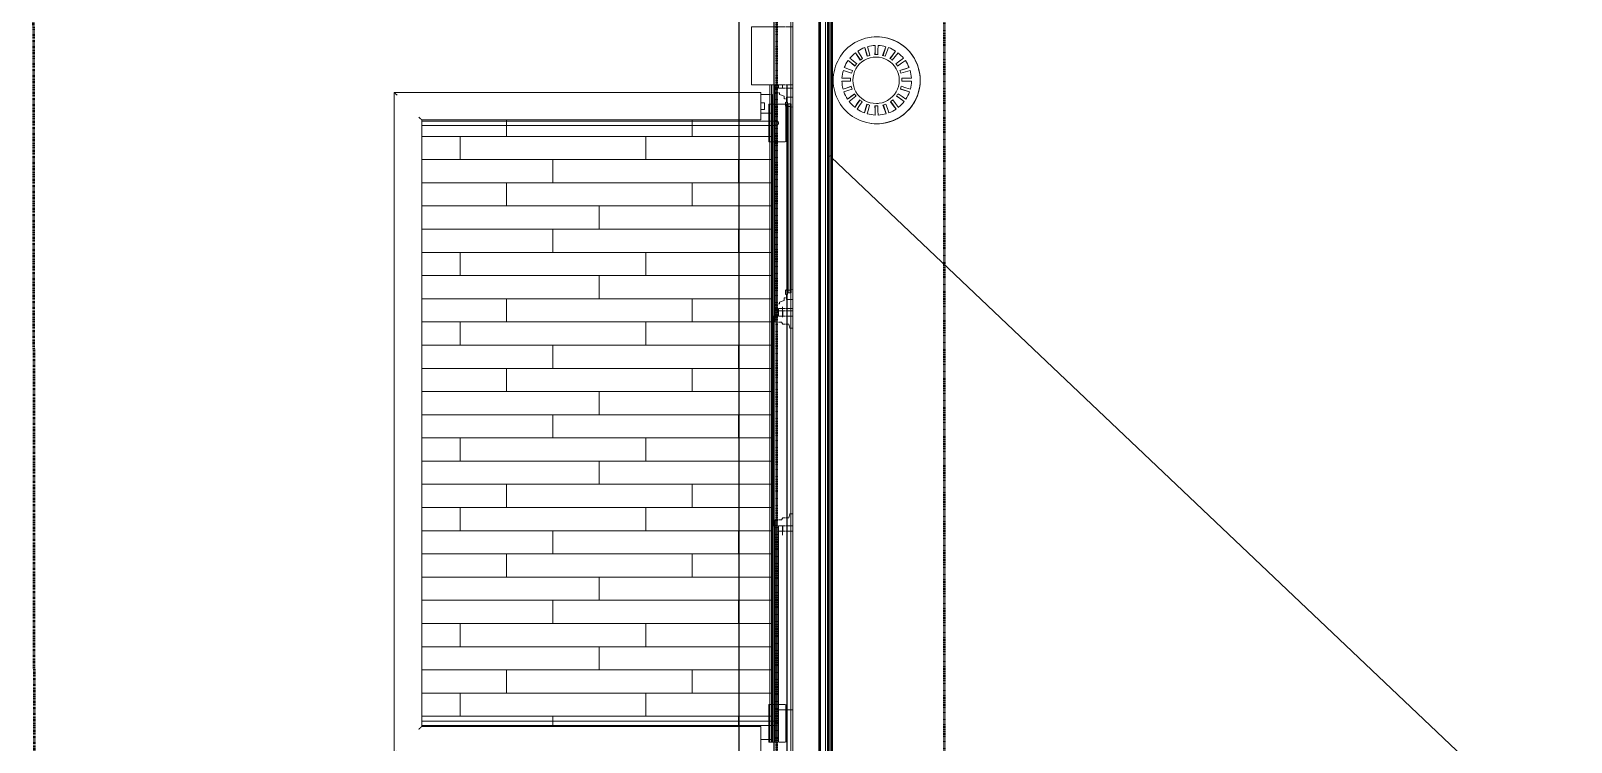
# Model space of a CAD drawing. Header units: inches. Extents: x -4218 to -1830, y 9757 to 12359.
# Drawn here: x -3989.4 to -3723.7, y 11550.6 to 11673.3 of the extents above; entities that cross this region are included whole.
import ezdxf

# ---------------------------------------------------------------- set-up
doc = ezdxf.new("R2010")
doc.units = ezdxf.units.IN
doc.header["$MEASUREMENT"] = 0
doc.linetypes.add('Dash 1_16_', pattern=[0.125, 0.0625, -0.0625])
doc.linetypes.add('Double Dash 3_8_', pattern=[1, 0.375, -0.125, 0.125, -0.125, 0.125, -0.125])
for name, color, linetype, lineweight in [('A-CLNG-1', 13, 'Continuous', 9), ('A-DOOR-1', 31, 'Continuous', 9), ('A-DOOR-FRAM', 31, 'Continuous', 20), ('A-FLOR-1', 192, 'Continuous', 9), ('A-FLOR-HRAL', 11, 'Continuous', 9), ('A-FLOR-PATT-1', 9, 'Continuous', 9), ('A-GENM', 5, 'Continuous', 9), ('A-GLAZ-1', 151, 'Continuous', 9), ('A-GLAZ-2', 151, 'Continuous', 20), ('A-ROOF-1', 253, 'Dash 1_16_', 9), ('A-ROOF-5', 132, 'Continuous', 9), ('A-WALL-1', 113, 'Continuous', 9), ('C-PROP-LINE', 91, 'Double Dash 3_8_', 50), ('C-PROP-LINE-1', 91, 'Dash 1_16_', 50), ('M-EQPM', 50, 'Continuous', 9)]:
    doc.layers.add(name, color=color, linetype=linetype, lineweight=lineweight)

# ---------------------------------------------------------------- blocks, each defined once
blk = doc.blocks.new('Basic Wall _ EXT - FIBER CEMENT - LARGE - ___-2505168-BACKGROUND - ROOF PLAN')
at = {"layer": 'A-WALL-1'}
for p, q in [((-3861.05, 11663.98), (-3861.05, 11663.41)), ((-3861.05, 11663.98), (-3861.05, 11663.41)), ((-3861.02, 11663.41), (-3861.02, 11663.98)), ((-3861.02, 11663.98), (-3861.02, 11663.41)), ((-3859, 11663.98), (-3859, 11663.41)), ((-3859, 11663.98), (-3859, 11663.41)), ((-3858.97, 11663.41), (-3858.97, 11663.98)), ((-3858.97, 11663.98), (-3858.97, 11663.41)), ((-3861.05, 11625.39), (-3861.05, 11624.06)), ((-3861.05, 11625.39), (-3861.05, 11624.06)), ((-3861.02, 11624.06), (-3861.02, 11625.39)), ((-3861.02, 11625.39), (-3861.02, 11624.06)), ((-3859, 11625.39), (-3859, 11624.06)), ((-3859, 11625.39), (-3859, 11624.06)), ((-3858.97, 11624.06), (-3858.97, 11625.39)), ((-3858.97, 11625.39), (-3858.97, 11624.06)), ((-3861.05, 11587.94), (-3861.05, 11557.11)), ((-3861.05, 11587.94), (-3861.05, 11557.11)), ((-3861.02, 11557.11), (-3861.02, 11587.94)), ((-3861.02, 11587.94), (-3861.02, 11557.11)), ((-3859, 11587.94), (-3859, 11547.59)), ((-3859, 11587.94), (-3859, 11556.21)), ((-3858.97, 11556.21), (-3858.97, 11587.94)), ((-3858.97, 11587.94), (-3858.97, 11547.59)), ((-3861.05, 11557.11), (-3861.05, 11557.04)), ((-3861.05, 11557.11), (-3861.05, 11557.04)), ((-3861.05, 11557), (-3861.05, 11554.24)), ((-3861.05, 11557), (-3861.05, 11554.24)), ((-3861.02, 11557.04), (-3861.02, 11557.11)), ((-3861.02, 11557.11), (-3861.02, 11557.04)), ((-3861.02, 11554.24), (-3861.02, 11557)), ((-3861.02, 11557), (-3861.02, 11554.24)), ((-3859, 11556.21), (-3859, 11547.59)), ((-3858.97, 11547.59), (-3858.97, 11556.21)), ((-3861.05, 11554.05), (-3861.05, 11553.67)), ((-3861.05, 11554.05), (-3861.05, 11553.67)), ((-3861.05, 11553.6), (-3861.05, 11553.54)), ((-3861.05, 11553.6), (-3861.05, 11553.54)), ((-3861.05, 11553.49), (-3861.05, 11550.65)), ((-3861.05, 11553.49), (-3861.05, 11550.65)), ((-3861.02, 11553.6), (-3861.02, 11554.13)), ((-3861.02, 11554.13), (-3861.02, 11553.6)), ((-3861.02, 11553.54), (-3861.02, 11553.59)), ((-3861.02, 11553.59), (-3861.02, 11553.54)), ((-3861.02, 11550.65), (-3861.02, 11553.49)), ((-3861.02, 11553.49), (-3861.02, 11550.65))]:
    blk.add_line(p, q, dxfattribs=at)
blk = doc.blocks.new('Basic Wall _ EXT - FIBER CEMENT - LARGE - ___-2162461-BACKGROUND - ROOF PLAN')
at = {"layer": 'A-WALL-1'}
for p, q in [((-3861.93, 11660.61), (-3861.93, 11663.98)), ((-3861.63, 11663.98), (-3861.63, 11660.61)), ((-3861.63, 11663.98), (-3861.63, 11660.61)), ((-3861.62, 11663.98), (-3861.62, 11660.61)), ((-3861.6, 11663.98), (-3861.6, 11660.61)), ((-3861.6, 11663.98), (-3861.6, 11660.61)), ((-3861.59, 11663.98), (-3861.59, 11660.61)), ((-3859, 11663.98), (-3859, 11356.4)), ((-3859, 11663.98), (-3859, 11356.4)), ((-3858.97, 11356.4), (-3858.97, 11663.98)), ((-3858.97, 11663.98), (-3858.97, 11356.4)), ((-3861.93, 11660.5), (-3861.93, 11660.61)), ((-3861.93, 11660.19), (-3861.93, 11660.5)), ((-3861.93, 11659.68), (-3861.93, 11660.17)), ((-3861.93, 11659.02), (-3861.93, 11659.65)), ((-3861.63, 11660.61), (-3861.63, 11660.51)), ((-3861.63, 11660.61), (-3861.63, 11660.51)), ((-3861.63, 11660.5), (-3861.63, 11659.09)), ((-3861.63, 11660.5), (-3861.63, 11659.09)), ((-3861.62, 11660.61), (-3861.62, 11660.51)), ((-3861.62, 11660.5), (-3861.62, 11659.09)), ((-3861.6, 11660.61), (-3861.6, 11660.51)), ((-3861.6, 11660.61), (-3861.6, 11660.51)), ((-3861.6, 11660.5), (-3861.6, 11659.1)), ((-3861.6, 11660.5), (-3861.6, 11659.1)), ((-3861.59, 11660.61), (-3861.59, 11660.51)), ((-3861.59, 11660.5), (-3861.59, 11659.1)), ((-3861.93, 11657.73), (-3861.93, 11658.98)), ((-3861.93, 11657.62), (-3861.93, 11657.68)), ((-3861.93, 11657.54), (-3861.93, 11657.62)), ((-3861.93, 11657.45), (-3861.93, 11657.54)), ((-3861.93, 11657.36), (-3861.93, 11657.45)), ((-3861.93, 11657.26), (-3861.93, 11657.35)), ((-3861.93, 11657.17), (-3861.93, 11657.26)), ((-3861.93, 11657.09), (-3861.93, 11657.17)), ((-3861.93, 11657.03), (-3861.93, 11657.09)), ((-3861.93, 11655.1), (-3861.93, 11656.98)), ((-3861.63, 11659.07), (-3861.63, 11657.73)), ((-3861.63, 11659.07), (-3861.63, 11657.73)), ((-3861.63, 11657.68), (-3861.63, 11657.62)), ((-3861.63, 11657.68), (-3861.63, 11657.62)), ((-3861.63, 11657.62), (-3861.63, 11657.54)), ((-3861.63, 11657.62), (-3861.63, 11657.54)), ((-3861.63, 11657.54), (-3861.63, 11657.49)), ((-3861.63, 11657.54), (-3861.63, 11657.49)), ((-3861.63, 11657.45), (-3861.63, 11657.36)), ((-3861.63, 11657.45), (-3861.63, 11657.36)), ((-3861.63, 11657.36), (-3861.63, 11657.26)), ((-3861.63, 11657.36), (-3861.63, 11657.26)), ((-3861.63, 11657.26), (-3861.63, 11657.17)), ((-3861.63, 11657.26), (-3861.63, 11657.17)), ((-3861.63, 11657.17), (-3861.63, 11657.09)), ((-3861.63, 11657.17), (-3861.63, 11657.09)), ((-3861.63, 11657.09), (-3861.63, 11657.03)), ((-3861.63, 11657.09), (-3861.63, 11657.03)), ((-3861.63, 11656.98), (-3861.63, 11654.12)), ((-3861.63, 11656.98), (-3861.63, 11654.12)), ((-3861.62, 11659.07), (-3861.62, 11657.73)), ((-3861.62, 11657.68), (-3861.62, 11657.62)), ((-3861.62, 11657.62), (-3861.62, 11657.54)), ((-3861.62, 11657.54), (-3861.62, 11657.5)), ((-3861.62, 11657.45), (-3861.62, 11657.36)), ((-3861.62, 11657.36), (-3861.62, 11657.26)), ((-3861.62, 11657.26), (-3861.62, 11657.17)), ((-3861.62, 11657.17), (-3861.62, 11657.09)), ((-3861.62, 11657.09), (-3861.62, 11657.03)), ((-3861.62, 11656.98), (-3861.62, 11654.12)), ((-3861.6, 11659.07), (-3861.6, 11657.73)), ((-3861.6, 11659.07), (-3861.6, 11657.73)), ((-3861.6, 11657.68), (-3861.6, 11657.62)), ((-3861.6, 11657.68), (-3861.6, 11657.62)), ((-3861.6, 11657.62), (-3861.6, 11657.54)), ((-3861.6, 11657.62), (-3861.6, 11657.54)), ((-3861.6, 11657.5), (-3861.6, 11657.45)), ((-3861.6, 11657.5), (-3861.6, 11657.45)), ((-3861.6, 11657.45), (-3861.6, 11657.36)), ((-3861.6, 11657.45), (-3861.6, 11657.36)), ((-3861.6, 11657.36), (-3861.6, 11657.26)), ((-3861.6, 11657.36), (-3861.6, 11657.26)), ((-3861.6, 11657.26), (-3861.6, 11657.17)), ((-3861.6, 11657.26), (-3861.6, 11657.17)), ((-3861.6, 11657.17), (-3861.6, 11657.09)), ((-3861.6, 11657.17), (-3861.6, 11657.09)), ((-3861.6, 11657.09), (-3861.6, 11657.03)), ((-3861.6, 11657.09), (-3861.6, 11657.03)), ((-3861.6, 11656.98), (-3861.6, 11654.13)), ((-3861.6, 11656.98), (-3861.6, 11654.13)), ((-3861.59, 11659.07), (-3861.59, 11657.73)), ((-3861.59, 11657.68), (-3861.59, 11657.62)), ((-3861.59, 11657.62), (-3861.59, 11657.54)), ((-3861.59, 11657.5), (-3861.59, 11657.45)), ((-3861.59, 11657.45), (-3861.59, 11657.36)), ((-3861.59, 11657.36), (-3861.59, 11657.26)), ((-3861.59, 11657.26), (-3861.59, 11657.17)), ((-3861.59, 11657.17), (-3861.59, 11657.09)), ((-3861.59, 11657.09), (-3861.59, 11657.03)), ((-3861.59, 11656.98), (-3861.59, 11654.13)), ((-3861.93, 11654.57), (-3861.93, 11655.06)), ((-3861.93, 11654.24), (-3861.93, 11654.54)), ((-3861.93, 11654.11), (-3861.93, 11654.22)), ((-3861.93, 11557.11), (-3861.93, 11654.11)), ((-3861.63, 11654.11), (-3861.63, 11557.11)), ((-3861.63, 11654.11), (-3861.63, 11557.11)), ((-3861.62, 11654.11), (-3861.62, 11557.11)), ((-3861.6, 11654.11), (-3861.6, 11557.11)), ((-3861.6, 11654.11), (-3861.6, 11557.11)), ((-3861.59, 11654.11), (-3861.59, 11557.11)), ((-3861.93, 11557.01), (-3861.93, 11557.11)), ((-3861.93, 11556.7), (-3861.93, 11557)), ((-3861.93, 11556.19), (-3861.93, 11556.68)), ((-3861.93, 11555.53), (-3861.93, 11556.16)), ((-3861.63, 11557.11), (-3861.63, 11557.02)), ((-3861.63, 11557.11), (-3861.63, 11557.02)), ((-3861.63, 11557), (-3861.63, 11554.24)), ((-3861.63, 11557), (-3861.63, 11554.24)), ((-3861.62, 11557.11), (-3861.62, 11557.02)), ((-3861.62, 11557), (-3861.62, 11554.24)), ((-3861.6, 11557.11), (-3861.6, 11557.02)), ((-3861.6, 11557.11), (-3861.6, 11557.02)), ((-3861.6, 11557), (-3861.6, 11554.24)), ((-3861.6, 11557), (-3861.6, 11554.24)), ((-3861.59, 11557.11), (-3861.59, 11557.02)), ((-3861.59, 11557), (-3861.59, 11554.24)), ((-3861.93, 11554.24), (-3861.93, 11555.49)), ((-3861.93, 11554.13), (-3861.93, 11554.19)), ((-3861.93, 11554.05), (-3861.93, 11554.13)), ((-3861.93, 11553.96), (-3861.93, 11554.05)), ((-3861.93, 11553.86), (-3861.93, 11553.96)), ((-3861.93, 11553.77), (-3861.93, 11553.86)), ((-3861.93, 11553.67), (-3861.93, 11553.76)), ((-3861.93, 11553.6), (-3861.93, 11553.67)), ((-3861.93, 11553.54), (-3861.93, 11553.6)), ((-3861.93, 11551.6), (-3861.93, 11553.49)), ((-3861.63, 11554.19), (-3861.63, 11554.13)), ((-3861.63, 11554.19), (-3861.63, 11554.13)), ((-3861.63, 11554.13), (-3861.63, 11554.05)), ((-3861.63, 11554.13), (-3861.63, 11554.05)), ((-3861.63, 11554.05), (-3861.63, 11554)), ((-3861.63, 11554.05), (-3861.63, 11554)), ((-3861.63, 11553.96), (-3861.63, 11553.86)), ((-3861.63, 11553.96), (-3861.63, 11553.86)), ((-3861.63, 11553.86), (-3861.63, 11553.77)), ((-3861.63, 11553.86), (-3861.63, 11553.77)), ((-3861.63, 11553.76), (-3861.63, 11553.67)), ((-3861.63, 11553.76), (-3861.63, 11553.67)), ((-3861.63, 11553.67), (-3861.63, 11553.6)), ((-3861.63, 11553.67), (-3861.63, 11553.6)), ((-3861.63, 11553.6), (-3861.63, 11553.54)), ((-3861.63, 11553.6), (-3861.63, 11553.54)), ((-3861.63, 11553.49), (-3861.63, 11550.63)), ((-3861.63, 11553.49), (-3861.63, 11550.63)), ((-3861.62, 11554.19), (-3861.62, 11554.13)), ((-3861.62, 11554.13), (-3861.62, 11554.05)), ((-3861.62, 11554.05), (-3861.62, 11554)), ((-3861.62, 11553.96), (-3861.62, 11553.86)), ((-3861.62, 11553.86), (-3861.62, 11553.77)), ((-3861.62, 11553.76), (-3861.62, 11553.67)), ((-3861.62, 11553.67), (-3861.62, 11553.6)), ((-3861.62, 11553.6), (-3861.62, 11553.54)), ((-3861.62, 11553.49), (-3861.62, 11550.63)), ((-3861.6, 11554.19), (-3861.6, 11554.13)), ((-3861.6, 11554.19), (-3861.6, 11554.13)), ((-3861.6, 11554.13), (-3861.6, 11554.05)), ((-3861.6, 11554.13), (-3861.6, 11554.05)), ((-3861.6, 11554.01), (-3861.6, 11553.96)), ((-3861.6, 11554.01), (-3861.6, 11553.96)), ((-3861.6, 11553.96), (-3861.6, 11553.86)), ((-3861.6, 11553.96), (-3861.6, 11553.86)), ((-3861.6, 11553.86), (-3861.6, 11553.77)), ((-3861.6, 11553.86), (-3861.6, 11553.77)), ((-3861.6, 11553.76), (-3861.6, 11553.67)), ((-3861.6, 11553.76), (-3861.6, 11553.67)), ((-3861.6, 11553.67), (-3861.6, 11553.6)), ((-3861.6, 11553.67), (-3861.6, 11553.6)), ((-3861.6, 11553.6), (-3861.6, 11553.54)), ((-3861.6, 11553.6), (-3861.6, 11553.54)), ((-3861.6, 11553.49), (-3861.6, 11550.63)), ((-3861.6, 11553.49), (-3861.6, 11550.63)), ((-3861.59, 11554.19), (-3861.59, 11554.13)), ((-3861.59, 11554.13), (-3861.59, 11554.05)), ((-3861.59, 11554.01), (-3861.59, 11553.96)), ((-3861.59, 11553.96), (-3861.59, 11553.86)), ((-3861.59, 11553.86), (-3861.59, 11553.77)), ((-3861.59, 11553.76), (-3861.59, 11553.67)), ((-3861.59, 11553.67), (-3861.59, 11553.6)), ((-3861.59, 11553.6), (-3861.59, 11553.54)), ((-3861.59, 11553.49), (-3861.59, 11550.63)), ((-3861.93, 11551.08), (-3861.93, 11551.56)), ((-3861.93, 11550.74), (-3861.93, 11551.05)), ((-3861.93, 11550.63), (-3861.93, 11550.72))]:
    blk.add_line(p, q, dxfattribs=at)
blk = doc.blocks.new('Basic Wall _ EXT - FIBER CEMENT - SMALL - ___-2145935-BACKGROUND - ROOF PLAN')
at = {"layer": 'A-WALL-1'}
for p, q in [((-3867.29, 12125.15), (-3867.29, 9973.63)), ((-3867.29, 12125.15), (-3867.29, 9973.63)), ((-3867.21, 9973.7), (-3867.21, 12125.07)), ((-3867.21, 12125.07), (-3867.21, 9973.7)), ((-3861.25, 12119.12), (-3861.25, 9979.66)), ((-3861.19, 12119.05), (-3861.19, 9979.73)), ((-3860.73, 12118.59), (-3860.73, 9980.19)), ((-3860.73, 12118.59), (-3860.73, 9980.19)), ((-3860.73, 12118.59), (-3860.73, 9980.19)), ((-3858.3, 12116.17), (-3858.3, 9982.61)), ((-3858.3, 12116.17), (-3858.3, 9982.61)), ((-3853.48, 12111.34), (-3853.48, 9987.44)), ((-3853.48, 12111.34), (-3853.48, 9987.44)), ((-3853.4, 12111.26), (-3853.4, 9987.51)), ((-3853.4, 12111.26), (-3853.4, 9987.51)), ((-3853.2, 9987.72), (-3853.2, 12111.06)), ((-3853.2, 12111.06), (-3853.2, 9987.72)), ((-3852.33, 9988.59), (-3852.33, 12110.19)), ((-3852.33, 12110.19), (-3852.33, 9988.59)), ((-3851.97, 12109.84), (-3851.97, 9988.94)), ((-3851.93, 12109.79), (-3851.93, 9988.99)), ((-3851.92, 12109.78), (-3851.92, 9989)), ((-3851.85, 12109.72), (-3851.85, 9989.06)), ((-3851.85, 12109.72), (-3851.85, 9989.06)), ((-3851.85, 9989.07), (-3851.85, 12109.71)), ((-3851.85, 12109.71), (-3851.85, 9989.07)), ((-3851.82, 12109.68), (-3851.82, 9989.09)), ((-3851.78, 12109.65), (-3851.78, 9989.13)), ((-3851.71, 9989.21), (-3851.71, 12109.57)), ((-3851.42, 12109.28), (-3851.42, 9989.49)), ((-3851.35, 12109.22), (-3851.35, 9989.56)), ((-3851.22, 12109.09), (-3851.22, 9989.69)), ((-3851.11, 12108.98), (-3851.11, 9989.8))]:
    blk.add_line(p, q, dxfattribs=at)
blk = doc.blocks.new('Door-Inswing-Andersen-400_Series-Single - 3_ 0-1_8_ x 6_ 7-1_2_ - 3rd floor-V7-BACKGROUND - ROOF PLAN')
at = {"layer": 'A-DOOR-FRAM'}
for p, q in [((-18.06, -2.01), (-18.06, -1.69)), ((-18.06, -2.01), (-18.06, -1.69)), ((-18.06, -2.69), (-18.06, -2.01)), ((-18.06, -2.69), (-18.06, -2.01)), ((-16, -2.23), (-16.69, -2.39)), ((-16.69, -2.4), (-16.69, -2.69)), ((-16, -1.69), (-16, -2.01)), ((-16, -2.01), (-16, -2.23)), ((16, -1.69), (16, -2.01)), ((16, -2.01), (16, -2.23)), ((16, -2.23), (16.69, -2.39)), ((16.69, -2.39), (16.69, -2.69)), ((18.06, -2.01), (18.06, -1.69)), ((18.06, -1.69), (18.06, -2.01)), ((18.06, -2.69), (18.06, -2.01)), ((18.06, -2.01), (18.06, -2.69)), ((-19.69, -3.44), (-18.06, -3.44)), ((-18.06, -2.84), (-18.06, -2.76)), ((-18.06, -2.84), (-18.06, -2.76)), ((-18.06, -2.9), (-18.06, -2.85)), ((-18.06, -2.9), (-18.06, -2.85)), ((-18.06, -4.11), (-18.06, -3)), ((-18.06, -4.11), (-18.06, -3)), ((-18.06, -4.27), (-18.06, -4.22)), ((-18.06, -4.27), (-18.06, -4.22)), ((-18.06, -4.4), (-18.06, -4.36)), ((-18.06, -4.4), (-18.06, -4.36)), ((-18.06, -4.75), (-18.06, -4.56)), ((-18.06, -4.97), (-18.06, -4.56)), ((-18.06, -4.75), (-17.03, -4.75)), ((-18.06, -5.09), (-18.06, -4.97)), ((18.06, -5.09), (-18.06, -5.09)), ((-16.69, -3.39), (-17.03, -3.63)), ((-17.03, -3.63), (-17.03, -4.11)), ((-17.03, -4.22), (-17.03, -4.27)), ((-17.03, -4.36), (-17.03, -4.4)), ((-17.03, -4.56), (-17.03, -4.75)), ((-16.69, -2.76), (-16.69, -2.84)), ((-16.69, -2.85), (-16.69, -2.9)), ((-16.69, -3), (-16.69, -3.39)), ((16.69, -2.72), (16.69, -2.84)), ((16.69, -2.85), (16.69, -2.9)), ((16.69, -3), (16.69, -3.39)), ((16.69, -3.39), (17.03, -3.63)), ((17.03, -3.63), (17.03, -4.11)), ((17.03, -4.22), (17.03, -4.27)), ((17.03, -4.56), (17.03, -4.75)), ((18.06, -4.75), (17.03, -4.75)), ((18.06, -2.84), (18.06, -2.72)), ((18.06, -2.72), (18.06, -2.84)), ((18.06, -2.9), (18.06, -2.85)), ((18.06, -2.85), (18.06, -2.9)), ((18.06, -4.11), (18.06, -3)), ((18.06, -3), (18.06, -4.11)), ((19.69, -3.44), (18.06, -3.44)), ((18.06, -4.27), (18.06, -4.22)), ((18.06, -4.22), (18.06, -4.27)), ((18.06, -4.75), (18.06, -4.56)), ((18.06, -4.56), (18.06, -4.97)), ((18.06, -4.97), (18.06, -5.09))]:
    blk.add_line(p, q, dxfattribs=at)
blk = doc.blocks.new('Window-Double_Hung-Andersen-400_Series-Tilt_Wash - DOUBLE HUNG - COTTAGE - 3RD FLOOR-V8-BACKGROUND - ROOF PLAN')
at = {"layer": 'A-GLAZ-1'}
for p, q in [((-16.29, 2.5), (-15.7, 2.5)), ((-16.29, 2.12), (-15.7, 2.12)), ((-15.82, 2.5), (-15.82, 2.12)), ((-15.7, 2.62), (15.7, 2.62)), ((-15.7, 2.5), (15.7, 2.5)), ((-15.7, 2.12), (15.7, 2.12)), ((-15.7, 2), (15.7, 2)), ((16.29, 2.5), (15.7, 2.5)), ((16.29, 2.12), (15.7, 2.12)), ((15.82, 2.5), (15.82, 2.12))]:
    blk.add_line(p, q, dxfattribs=at)
at = {"layer": 'A-GLAZ-2'}
for p, q in [((-19.01, 3.44), (-20.51, 3.44)), ((9.7, 4.81), (-19.01, 4.81)), ((-19.01, 4.81), (-19.01, 4.56)), ((-19.01, 4.4), (-19.01, 4.36)), ((-19.01, 4.27), (-19.01, 4.22)), ((-19.01, 4.11), (-19.01, 3)), ((-19.01, 2.9), (-19.01, 2.85)), ((-19.01, 2.84), (-19.01, 2.76)), ((-19.01, 2.69), (-19.01, 2.01)), ((-18.2, 4.81), (-18.2, 4.56)), ((-18.2, 4.4), (-18.2, 4.36)), ((-18.2, 4.27), (-18.2, 4.22)), ((-18.2, 4.11), (-18.2, 4)), ((-18.2, 4), (-17.92, 4)), ((-17.92, 4), (-17.61, 3.19)), ((-17.61, 3.19), (-17.14, 3.19)), ((-17.42, 2.75), (-16.57, 2.75)), ((-17.42, 2.69), (-17.42, 2.01)), ((-17.14, 3.19), (-17.14, 3)), ((-17.14, 2.9), (-17.14, 2.85)), ((-17.14, 2.84), (-17.14, 2.76)), ((-15.86, 2.97), (-16.57, 2.97)), ((-16.57, 2.85), (-16.57, 2.9)), ((-16.57, 2.75), (-16.57, 2.84)), ((-16.57, 2.62), (-16.57, 2.69)), ((-15.82, 2.9), (-15.8, 2.85)), ((-15.8, 2.84), (-15.76, 2.75)), ((-15.73, 2.69), (-15.7, 2.62)), ((12.58, 4.81), (9.74, 4.81)), ((12.69, 4.81), (12.63, 4.81)), ((12.77, 4.81), (12.69, 4.81)), ((12.84, 4.81), (12.77, 4.81)), ((12.9, 4.81), (12.84, 4.81)), ((13, 4.81), (12.9, 4.81)), ((13.07, 4.81), (13, 4.81)), ((13.14, 4.81), (13.07, 4.81)), ((13.22, 4.81), (13.14, 4.81)), ((16.09, 4.81), (13.33, 4.81)), ((15.73, 2.69), (15.7, 2.62)), ((15.8, 2.84), (15.75, 2.73)), ((15.86, 2.97), (16.08, 2.97)), ((16.09, 2.97), (16.2, 2.97)), ((16.2, 4.81), (16.13, 4.81)), ((19.01, 4.81), (16.2, 4.81)), ((16.2, 2.97), (16.57, 2.97)), ((16.57, 2.85), (16.57, 2.9)), ((16.57, 2.73), (16.57, 2.84)), ((17.42, 2.75), (16.57, 2.75)), ((16.57, 2.62), (16.57, 2.69)), ((17.61, 3.19), (17.14, 3.19)), ((17.14, 3.15), (17.14, 3)), ((17.14, 2.9), (17.14, 2.85)), ((17.14, 2.84), (17.14, 2.75)), ((17.42, 2.69), (17.42, 2.01)), ((17.92, 4), (17.61, 3.19)), ((18.2, 4), (17.92, 4)), ((18.2, 4.81), (18.2, 4.56)), ((18.2, 4.4), (18.2, 4.36)), ((18.2, 4.27), (18.2, 4.22)), ((18.2, 4.11), (18.2, 4)), ((19.01, 4.56), (19.01, 4.81)), ((19.01, 4.36), (19.01, 4.4)), ((19.01, 4.22), (19.01, 4.27)), ((19.01, 3), (19.01, 4.11)), ((19.01, 3.44), (19.57, 3.44)), ((19.01, 2.85), (19.01, 2.9)), ((19.01, 2.73), (19.01, 2.84)), ((19.01, 2.01), (19.01, 2.69)), ((-19.01, 2.01), (-19.01, 1.69)), ((-17.42, 2.01), (-17.42, 1.69)), ((-15.7, 2.62), (-16.57, 2.62)), ((-16.29, 2.62), (-16.29, 2.01)), ((-15.7, 2), (-16.29, 2)), ((-15.78, 1.69), (-15.7, 2)), ((15.7, 2.62), (16.57, 2.62)), ((15.7, 2), (16.29, 2)), ((15.78, 1.69), (15.7, 2)), ((16.29, 2.62), (16.29, 2.01)), ((17.42, 2.01), (17.42, 1.69)), ((19.01, 1.69), (19.01, 2.01))]:
    blk.add_line(p, q, dxfattribs=at)
blk = doc.blocks.new('Family1 - SCUPPER-2621239-BACKGROUND - ROOF PLAN')
at = {"layer": 'A-GENM'}
for p, q in [((-5, 8.81), (5, 8.81)), ((-5, 4.97), (-5, 8.81)), ((5, 8.81), (5, 4.97)), ((-5, 4.56), (-5, 4.97)), ((-5, 4.36), (-5, 4.4)), ((-5, 4.3), (-5, 4.34)), ((-5, 4.22), (-5, 4.27)), ((-5, 4.16), (-5, 4.21)), ((-5, 3), (-5, 4.11)), ((-5, 2.85), (-5, 2.9)), ((-5, 2.01), (-5, 2.84)), ((5, 4.97), (5, 4.56)), ((5, 4.4), (5, 4.36)), ((5, 4.34), (5, 4.3)), ((5, 4.27), (5, 4.22)), ((5, 4.21), (5, 4.16)), ((5, 4.11), (5, 3)), ((5, 2.9), (5, 2.85)), ((5, 2.84), (5, 2.01)), ((-5, 1.69), (-5, 2.01)), ((5, 2.01), (5, 1.69))]:
    blk.add_line(p, q, dxfattribs=at)
blk = doc.blocks.new('Railing - Baluster_01-V161-BACKGROUND - ROOF PLAN')
at = {"layer": 'A-FLOR-HRAL'}
for p, q in [((-0.59, 1.18), (0.59, 1.18)), ((-0.59, 0.59), (-0.59, 1.18)), ((0.59, 1.18), (0.59, 0.59))]:
    blk.add_line(p, q, dxfattribs=at)
blk = doc.blocks.new('Railing - Railing-2700312-BACKGROUND - ROOF PLAN')
at = {"layer": 'A-FLOR-HRAL'}
for p, q in [((-3867.29, 11662.64), (-3926.72, 11662.64)), ((-3926.72, 11662.64), (-3926.72, 11548.59)), ((-3867.21, 11662.64), (-3867.29, 11662.64)), ((-3863.47, 11662.64), (-3867.21, 11662.64)), ((-3863.47, 11662.64), (-3863.47, 11662.17)), ((-3863.47, 11662.17), (-3863.47, 11658.39)), ((-3922, 11657.91), (-3867.29, 11657.91)), ((-3922, 11553.31), (-3922, 11657.91)), ((-3867.29, 11657.91), (-3867.21, 11657.91)), ((-3867.21, 11657.91), (-3863.47, 11657.91)), ((-3863.47, 11658.39), (-3863.47, 11657.91)), ((-3867.29, 11553.31), (-3922, 11553.31)), ((-3867.21, 11553.31), (-3867.29, 11553.31)), ((-3863.47, 11553.31), (-3867.21, 11553.31)), ((-3863.47, 11553.31), (-3863.47, 11552.84)), ((-3863.47, 11552.84), (-3863.47, 11549.06)), ((-3926.72, 11548.59), (-3867.29, 11548.59)), ((-3867.29, 11548.59), (-3867.21, 11548.59)), ((-3867.21, 11548.59), (-3863.47, 11548.59)), ((-3863.47, 11549.06), (-3863.47, 11548.59))]:
    blk.add_line(p, q, dxfattribs=at)
for points, knots in [([(-3926.72, 11662.64), (-3926.72, 11662.64), (-3926.72, 11662.63), (-3926.69, 11662.6), (-3926.66, 11662.58), (-3926.63, 11662.55), (-3926.61, 11662.52), (-3926.58, 11662.49), (-3926.54, 11662.45), (-3926.5, 11662.41), (-3926.46, 11662.38), (-3926.42, 11662.34), (-3926.35, 11662.27), (-3926.29, 11662.21), (-3926.25, 11662.17)], [0, 0, 0, 0, 0.166667, 0.25, 0.333333, 0.416667, 0.458333, 0.5, 0.583333, 0.666667, 0.708333, 0.75, 0.833333, 1, 1, 1, 1]), ([(-3922.47, 11658.39), (-3922.43, 11658.35), (-3922.37, 11658.28), (-3922.29, 11658.21), (-3922.24, 11658.16), (-3922.21, 11658.12), (-3922.18, 11658.09), (-3922.14, 11658.06), (-3922.12, 11658.03), (-3922.09, 11658.01), (-3922.06, 11657.98), (-3922.03, 11657.95), (-3922.01, 11657.92), (-3922, 11657.91), (-3922, 11657.91)], [0, 0, 0, 0, 0.166667, 0.25, 0.333333, 0.375, 0.416667, 0.5, 0.541667, 0.583333, 0.666667, 0.75, 0.833333, 1, 1, 1, 1]), ([(-3922.47, 11552.84), (-3922.43, 11552.88), (-3922.37, 11552.94), (-3922.29, 11553.02), (-3922.24, 11553.07), (-3922.21, 11553.1), (-3922.18, 11553.14), (-3922.14, 11553.17), (-3922.12, 11553.2), (-3922.09, 11553.22), (-3922.06, 11553.25), (-3922.03, 11553.28), (-3922.01, 11553.31), (-3922, 11553.31), (-3922, 11553.31)], [0, 0, 0, 0, 0.166667, 0.25, 0.333333, 0.375, 0.416667, 0.5, 0.541667, 0.583333, 0.666667, 0.75, 0.833333, 1, 1, 1, 1]), ([(-3926.72, 11548.59), (-3926.72, 11548.59), (-3926.72, 11548.6), (-3926.69, 11548.62), (-3926.66, 11548.65), (-3926.63, 11548.68), (-3926.61, 11548.71), (-3926.58, 11548.73), (-3926.54, 11548.77), (-3926.5, 11548.82), (-3926.46, 11548.85), (-3926.42, 11548.89), (-3926.35, 11548.96), (-3926.29, 11549.02), (-3926.25, 11549.06)], [0, 0, 0, 0, 0.166667, 0.25, 0.333333, 0.416667, 0.458333, 0.5, 0.583333, 0.666667, 0.708333, 0.75, 0.833333, 1, 1, 1, 1])]:
    blk.add_open_spline(points, degree=3, knots=knots, dxfattribs=at)
at = {"rotation": 270.0000000000003}
blk.add_blockref('Railing - Baluster_01-V161-BACKGROUND - ROOF PLAN', (-3864.06, 11660.28), dxfattribs=at)
blk = doc.blocks.new('Walls 67 - Walls 1-2575261-BACKGROUND - ROOF PLAN')
at = {"layer": 'A-WALL-1'}
for p, q in [((-3862.1, 11660.61), (-3861.25, 11660.61)), ((-3862.1, 11660.61), (-3862.1, 11660.5)), ((-3862.1, 11654.11), (-3862.1, 11660.61)), ((-3862.1, 11660.5), (-3862.1, 11660.17)), ((-3862.1, 11660.17), (-3862.1, 11659.65)), ((-3862.1, 11659.65), (-3862.1, 11658.98)), ((-3861.25, 11660.61), (-3860.84, 11660.61)), ((-3860.69, 11660.61), (-3860.64, 11660.61)), ((-3860.63, 11660.61), (-3860.58, 11660.61)), ((-3860.56, 11660.61), (-3860.51, 11660.61)), ((-3860.49, 11660.61), (-3860.45, 11660.61)), ((-3860.39, 11660.61), (-3859.29, 11660.61)), ((-3859.17, 11660.61), (-3859.17, 11660.5)), ((-3859.17, 11659.65), (-3859.17, 11660.61)), ((-3859.17, 11660.5), (-3859.17, 11659.65)), ((-3859.17, 11659.65), (-3859.17, 11657.36)), ((-3859.17, 11658.98), (-3859.17, 11659.65)), ((-3922, 11657.73), (-3867.29, 11657.73)), ((-3867.29, 11656.98), (-3922, 11656.98)), ((-3867.29, 11657.73), (-3867.21, 11657.73)), ((-3867.21, 11656.98), (-3867.29, 11656.98)), ((-3867.21, 11657.73), (-3862.1, 11657.73)), ((-3862.1, 11656.98), (-3867.21, 11656.98)), ((-3862.1, 11658.98), (-3862.1, 11658.2)), ((-3862.1, 11658.2), (-3862.1, 11657.73)), ((-3862.1, 11657.73), (-3861.25, 11657.73)), ((-3862.1, 11657.68), (-3862.1, 11657.62)), ((-3862.1, 11657.62), (-3862.1, 11657.55)), ((-3862.1, 11657.54), (-3862.1, 11657.45)), ((-3862.1, 11657.45), (-3862.1, 11657.36)), ((-3862.1, 11657.35), (-3862.1, 11657.26)), ((-3862.1, 11657.26), (-3862.1, 11657.17)), ((-3862.1, 11657.17), (-3862.1, 11657.09)), ((-3862.1, 11657.09), (-3862.1, 11657.03)), ((-3861.25, 11656.98), (-3862.1, 11656.98)), ((-3862.1, 11656.98), (-3862.1, 11655.73)), ((-3861.25, 11657.73), (-3860.84, 11657.73)), ((-3860.84, 11656.98), (-3861.25, 11656.98)), ((-3859.17, 11658.2), (-3859.17, 11658.98)), ((-3859.17, 11657.36), (-3859.17, 11658.2)), ((-3859.17, 11657.36), (-3859.17, 11655.73)), ((-3859.17, 11656.51), (-3859.17, 11657.36)), ((-3862.1, 11655.73), (-3862.1, 11654.54)), ((-3862.1, 11654.54), (-3862.1, 11654.11)), ((-3859.17, 11654.54), (-3859.17, 11656.51)), ((-3859.17, 11655.73), (-3859.17, 11654.22)), ((-3859.17, 11654.22), (-3859.17, 11654.54)), ((-3861.25, 11654.11), (-3862.1, 11654.11)), ((-3860.84, 11654.11), (-3861.25, 11654.11)), ((-3860.64, 11654.11), (-3860.69, 11654.11)), ((-3860.58, 11654.11), (-3860.63, 11654.11)), ((-3860.51, 11654.11), (-3860.56, 11654.11)), ((-3860.45, 11654.11), (-3860.49, 11654.11)), ((-3859.29, 11654.11), (-3860.39, 11654.11)), ((-3859.17, 11654.22), (-3859.17, 11654.11)), ((-3859.17, 11654.11), (-3859.17, 11654.22))]:
    blk.add_line(p, q, dxfattribs=at)
for start_param, end_param in [(1.308997, 1.570796), (1.570796, 2.617994), (0.785398, 1.308997), (0.523599, 0.785398), (2.617994, 2.879793), (0.261799, 0.442878), (5.808493, 5.95885), (3.465928, 3.616226), (5.578801, 5.759587), (3.665191, 3.845913), (5.235988, 5.466704), (3.95815, 4.18879), (4.45059, 4.974188)]:
    blk.add_ellipse((-3860.79, 11657.36), major_axis=(0, 0.375), ratio=0.86769, start_param=start_param, end_param=end_param, dxfattribs=at)
blk = doc.blocks.new('Walls 68 - Walls 1-2575280-BACKGROUND - ROOF PLAN')
at = {"layer": 'A-WALL-1'}
for p, q in [((-3862.1, 11557.11), (-3861.25, 11557.11)), ((-3862.1, 11557.11), (-3862.1, 11557)), ((-3862.1, 11550.61), (-3862.1, 11557.11)), ((-3862.1, 11557), (-3862.1, 11555.49)), ((-3861.25, 11557.11), (-3860.84, 11557.11)), ((-3860.63, 11557.11), (-3860.59, 11557.11)), ((-3860.55, 11557.11), (-3860.51, 11557.11)), ((-3860.49, 11557.11), (-3860.45, 11557.11)), ((-3860.39, 11557.11), (-3859.29, 11557.11)), ((-3859.17, 11557.11), (-3859.17, 11557)), ((-3859.17, 11553.86), (-3859.17, 11557.11)), ((-3859.17, 11557), (-3859.17, 11556.16)), ((-3859.17, 11556.16), (-3859.17, 11553.86)), ((-3922, 11554.24), (-3867.29, 11554.24)), ((-3867.29, 11553.49), (-3922, 11553.49)), ((-3867.29, 11554.24), (-3867.21, 11554.24)), ((-3867.21, 11553.49), (-3867.29, 11553.49)), ((-3867.21, 11554.24), (-3862.1, 11554.24)), ((-3862.1, 11553.49), (-3867.21, 11553.49)), ((-3862.1, 11555.49), (-3862.1, 11554.24)), ((-3862.1, 11554.24), (-3861.25, 11554.24)), ((-3862.1, 11554.19), (-3862.1, 11554.13)), ((-3862.1, 11554.13), (-3862.1, 11554.05)), ((-3862.1, 11554.05), (-3862.1, 11553.96)), ((-3862.1, 11553.96), (-3862.1, 11553.86)), ((-3862.1, 11553.86), (-3862.1, 11553.76)), ((-3862.1, 11553.76), (-3862.1, 11553.67)), ((-3862.1, 11553.67), (-3862.1, 11553.59)), ((-3862.1, 11553.59), (-3862.1, 11553.53)), ((-3861.25, 11553.49), (-3862.1, 11553.49)), ((-3862.1, 11553.48), (-3862.1, 11552.24)), ((-3861.25, 11554.24), (-3860.84, 11554.24)), ((-3860.84, 11553.49), (-3861.25, 11553.49)), ((-3859.17, 11553.86), (-3859.17, 11552.24)), ((-3859.17, 11550.61), (-3859.17, 11553.86)), ((-3862.1, 11552.24), (-3862.1, 11551.05)), ((-3862.1, 11551.05), (-3862.1, 11550.61)), ((-3859.17, 11552.24), (-3859.17, 11550.72)), ((-3859.17, 11550.72), (-3859.17, 11550.61)), ((-3861.25, 11550.61), (-3862.1, 11550.61)), ((-3860.84, 11550.61), (-3861.25, 11550.61)), ((-3860.59, 11550.61), (-3860.63, 11550.61)), ((-3860.51, 11550.61), (-3860.55, 11550.61)), ((-3859.29, 11550.61), (-3860.39, 11550.61))]:
    blk.add_line(p, q, dxfattribs=at)
for start_param, end_param in [(1.308997, 2.617994), (1.047198, 1.308997), (0.523599, 1.047198), (2.617994, 2.879793), (0.261799, 0.442878), (5.235988, 5.451259), (3.973594, 4.18879), (4.45059, 4.974188)]:
    blk.add_ellipse((-3860.79, 11553.86), major_axis=(0, 0.375), ratio=0.86769, start_param=start_param, end_param=end_param, dxfattribs=at)
blk = doc.blocks.new('22142613 - Roof Drains - Type A - 15_ Strainer - 8_ Drain-V176-BACKGROUND - ROOF PLAN')
at = {"layer": 'M-EQPM'}
for p, q in [((-3845.57, 11670.38), (-3845.09, 11668.93)), ((-3843.76, 11670.74), (-3843.76, 11669.17)), ((-3843.49, 11672.25), (-3843.51, 11672.25)), ((-3841.93, 11670.53), (-3842.42, 11669.01)), ((-3848.45, 11668.14), (-3847.24, 11667.25)), ((-3847.18, 11669.49), (-3846.29, 11668.25)), ((-3843.27, 11668.75), (-3843.49, 11668.75)), ((-3840.24, 11669.78), (-3841.2, 11668.46)), ((-3838.86, 11668.54), (-3840.19, 11667.57)), ((-3849.26, 11666.46), (-3847.84, 11666)), ((-3837.92, 11666.93), (-3839.5, 11666.42)), ((-3847.89, 11663.69), (-3849.31, 11663.23)), ((-3847.33, 11662.38), (-3848.55, 11661.5)), ((-3839.42, 11663.26), (-3837.85, 11662.75)), ((-3846.39, 11661.32), (-3847.28, 11660.08)), ((-3845.15, 11660.6), (-3845.63, 11659.13)), ((-3843.76, 11660.32), (-3843.76, 11658.75)), ((-3843.49, 11660.75), (-3843.27, 11660.75)), ((-3842.36, 11660.5), (-3841.86, 11658.98)), ((-3841.09, 11661.1), (-3840.13, 11659.78)), ((-3840.08, 11662.06), (-3838.75, 11661.09)), ((-3843.51, 11657.25), (-3843.49, 11657.25))]:
    blk.add_line(p, q, dxfattribs=at)
at = {"layer": 'M-EQPM', "flags": 128}
for points in [[(-3845.16, 11668.88), (-3845.37, 11669.63), (-3845.57, 11670.38)], [(-3845.09, 11670.53), (-3844.89, 11669.78), (-3844.69, 11669.03)], [(-3843.84, 11669.16), (-3843.8, 11669.95), (-3843.76, 11670.74)], [(-3843.26, 11670.74), (-3843.3, 11669.95), (-3843.34, 11669.16)], [(-3842.5, 11669.03), (-3842.21, 11669.78), (-3841.93, 11670.53)], [(-3841.45, 11670.38), (-3841.74, 11669.63), (-3842.02, 11668.88)], [(-3847.27, 11667.21), (-3847.86, 11667.68), (-3848.45, 11668.14)], [(-3848.15, 11668.54), (-3847.56, 11668.08), (-3846.96, 11667.61)], [(-3846.34, 11668.21), (-3846.76, 11668.85), (-3847.18, 11669.49)], [(-3846.78, 11669.78), (-3846.35, 11669.14), (-3845.93, 11668.5)], [(-3841.25, 11668.5), (-3840.75, 11669.14), (-3840.24, 11669.78)], [(-3839.83, 11669.49), (-3840.34, 11668.85), (-3840.84, 11668.21)], [(-3840.22, 11667.61), (-3839.54, 11668.08), (-3838.86, 11668.54)], [(-3838.56, 11668.14), (-3839.24, 11667.68), (-3839.92, 11667.21)], [(-3849.5, 11665.1), (-3848.75, 11665.1), (-3848, 11665.1)], [(-3847.84, 11665.97), (-3848.55, 11666.22), (-3849.26, 11666.46)], [(-3849.09, 11666.93), (-3848.39, 11666.69), (-3847.68, 11666.45)], [(-3839.51, 11666.45), (-3838.71, 11666.69), (-3837.92, 11666.93)], [(-3837.76, 11666.46), (-3838.55, 11666.22), (-3839.34, 11665.97)], [(-3839.18, 11665.1), (-3838.35, 11665.1), (-3837.52, 11665.1)], [(-3848.02, 11664.6), (-3848.76, 11664.6), (-3849.51, 11664.6)], [(-3849.31, 11663.23), (-3848.61, 11663.47), (-3847.9, 11663.72)], [(-3847.75, 11663.24), (-3848.46, 11663), (-3849.17, 11662.75)], [(-3848.55, 11661.5), (-3847.96, 11661.96), (-3847.36, 11662.43)], [(-3839.83, 11662.43), (-3839.14, 11661.96), (-3838.46, 11661.5)], [(-3837.85, 11662.75), (-3838.64, 11663), (-3839.43, 11663.24)], [(-3839.29, 11663.72), (-3838.5, 11663.47), (-3837.7, 11663.23)], [(-3837.51, 11664.6), (-3838.34, 11664.6), (-3839.17, 11664.6)], [(-3847.08, 11662.01), (-3847.67, 11661.55), (-3848.26, 11661.09)], [(-3847.28, 11660.08), (-3846.86, 11660.72), (-3846.44, 11661.36)], [(-3846.04, 11661.06), (-3846.46, 11660.42), (-3846.88, 11659.78)], [(-3845.63, 11659.13), (-3845.43, 11659.88), (-3845.23, 11660.63)], [(-3844.75, 11660.47), (-3844.95, 11659.73), (-3845.16, 11658.98)], [(-3843.76, 11658.75), (-3843.8, 11659.54), (-3843.84, 11660.33)], [(-3843.34, 11660.33), (-3843.3, 11659.54), (-3843.26, 11658.75)], [(-3841.86, 11658.98), (-3842.15, 11659.73), (-3842.43, 11660.47)], [(-3841.96, 11660.63), (-3841.67, 11659.88), (-3841.39, 11659.13)], [(-3840.13, 11659.78), (-3840.64, 11660.42), (-3841.15, 11661.06)], [(-3840.74, 11661.36), (-3840.24, 11660.72), (-3839.73, 11660.08)], [(-3838.75, 11661.09), (-3839.43, 11661.55), (-3840.11, 11662.01)]]:
    blk.add_lwpolyline(points, dxfattribs=at)
at = {"layer": 'M-EQPM'}
for centre, major_axis, start_param, end_param in [((-3843.51, 11664.75), (0, 7.5), 4.712389, 7.853982), ((-3843.51, 11664.75), (0, 6), 0.350212, 0.575936), ((-3843.51, 11664.75), (0, 6), 0.041679, 0.266854), ((-3843.49, 11664.75), (0, 7.5), 6.165105, 6.404016), ((-3843.51, 11664.75), (0, 6), 6.016332, 6.241507), ((-3843.49, 11664.75), (0, 7.5), 4.712389, 6.162355), ((-3843.51, 11664.75), (0, 6), 5.70725, 5.932973), ((-3843.51, 11664.75), (0, 6), 0.969431, 1.197636), ((-3843.51, 11664.75), (0, 6), 0.659298, 0.886064), ((-3843.62, 11664.75), (0, 4), 4.712389, 7.853982), ((-3843.59, 11664.75), (0, 4.43), 0.865964, 0.979022), ((-3843.59, 11664.75), (0, 4.43), 0.557275, 0.670323), ((-3843.59, 11664.75), (0, 4.43), 0.250007, 0.363046), ((-3843.59, 11664.75), (0, 4.43), 6.226668, 6.339703), ((-3843.59, 11664.75), (0, 4.43), 5.92014, 6.033179), ((-3843.59, 11664.75), (0, 4.43), 5.612862, 5.72591), ((-3843.59, 11664.75), (0, 4.43), 5.304163, 5.417221), ((-3843.51, 11664.75), (0, 6), 5.397121, 5.623888), ((-3843.51, 11664.75), (0, 6), 5.08555, 5.313754), ((-3843.51, 11664.75), (0, 6), 1.281005, 1.510903), ((-3843.59, 11664.75), (0, 4.43), 1.489558, 1.570796), ((-3843.59, 11664.75), (0, 4.43), 1.176609, 1.289676), ((-3843.59, 11664.75), (0, 4.43), 4.993509, 5.106576), ((-3843.59, 11664.75), (0, 4.43), 4.712389, 4.793628), ((-3843.51, 11664.75), (0, 6), 4.772282, 5.00218), ((-3843.51, 11664.75), (0, 7.5), 1.570796, 4.712389), ((-3843.51, 11664.75), (0, 6), 1.594274, 1.825954), ((-3843.51, 11664.75), (0, 6), 1.909324, 2.142701), ((-3843.59, 11664.75), (0, 4.43), 1.570796, 1.602628), ((-3843.59, 11664.75), (0, 4.43), 1.804928, 1.917995), ((-3843.62, 11664.75), (0, 4), 1.570796, 4.712389), ((-3843.59, 11664.75), (0, 4.43), 2.122601, 2.235659), ((-3843.49, 11664.75), (0, 7.5), 3.262423, 4.712389), ((-3843.59, 11664.75), (0, 4.43), 4.047526, 4.160584), ((-3843.59, 11664.75), (0, 4.43), 4.365191, 4.478257), ((-3843.59, 11664.75), (0, 4.43), 4.680558, 4.712389), ((-3843.51, 11664.75), (0, 6), 4.140484, 4.373861), ((-3843.51, 11664.75), (0, 6), 4.457231, 4.688911), ((-3843.51, 11664.75), (0, 6), 2.226068, 2.460891), ((-3843.51, 11664.75), (0, 6), 2.544253, 2.780128), ((-3843.59, 11664.75), (0, 4.43), 2.442231, 2.555278), ((-3843.59, 11664.75), (0, 4.43), 2.763281, 2.87632), ((-3843.59, 11664.75), (0, 4.43), 3.085075, 3.19811), ((-3843.59, 11664.75), (0, 4.43), 3.406866, 3.519904), ((-3843.51, 11664.75), (0, 6), 3.503058, 3.738932), ((-3843.59, 11664.75), (0, 4.43), 3.727907, 3.840954), ((-3843.51, 11664.75), (0, 6), 3.822294, 4.057117), ((-3843.51, 11664.75), (0, 6), 2.863487, 3.099914), ((-3843.49, 11664.75), (0, 7.5), 3.020762, 3.259673), ((-3843.51, 11664.75), (0, 6), 3.183271, 3.419699)]:
    blk.add_ellipse(centre, major_axis=major_axis, ratio=0.999788, start_param=start_param, end_param=end_param, dxfattribs=at)
blk = doc.blocks.new('Family - ___-1878357-BACKGROUND - ROOF PLAN')
at = {"layer": 'C-PROP-LINE'}
blk.add_line((-3989.42, 12089.69), (-3987.26, 10009.09), dxfattribs=at)
blk = doc.blocks.new('Family - ___-2835860-BACKGROUND - ROOF PLAN')
at = {"layer": 'C-PROP-LINE-1'}
blk.add_line((-3860.72, 11547.59), (-3860.72, 12118.59), dxfattribs=at)
blk = doc.blocks.new('Family - ___-2835903-BACKGROUND - ROOF PLAN')
at = {"layer": 'C-PROP-LINE-1'}
blk.add_line((-3831.82, 10009.09), (-3831.82, 12089.69), dxfattribs=at)
blk = doc.blocks.new('Family - ___-2835932-BACKGROUND - ROOF PLAN')
at = {"layer": 'C-PROP-LINE-1'}
blk.add_line((-3860.72, 9980.19), (-3860.72, 12118.59), dxfattribs=at)

msp = doc.modelspace()

# ---------------------------------------------------------------- hatches: boundary and pattern name
at = {"layer": 'A-FLOR-PATT-1'}
h = msp.add_hatch(dxfattribs=at)
h.set_pattern_fill('FP_37', color=256, style=0, pattern_type=2)
h.set_pattern_definition([(0, (-2819.362, 10887.079), (0, 4), []), (90, (-2819.362, 10887.079), (-8, 8), [4, -28]), (90, (-2803.362, 10891.079), (-8, 8), [4, -28])])
h.paths.add_polyline_path([(-3861.88, 11548.95), (-3861.47, 11548.95), (-3861.47, 11662.28), (-3863.47, 11662.28), (-3863.47, 11660.87), (-3862.88, 11660.87), (-3862.88, 11659.69), (-3863.47, 11659.69), (-3863.47, 11657.91), (-3922, 11657.87), (-3922, 11553.31), (-3863.47, 11553.3), (-3863.47, 11548.95), (-3861.88, 11548.95)], flags=0)

# ---------------------------------------------------------------- linework, layer by layer
at = {"layer": 'A-CLNG-1'}
for p, q in [((-3860.47, 11587.94), (-3860.47, 11553.88)), ((-3860.47, 11553.84), (-3860.47, 11550.67))]:
    msp.add_line(p, q, dxfattribs=at)
at = {"layer": 'A-FLOR-1'}
for p, q in [((-3861.92, 11662.28), (-3863.47, 11662.28)), ((-3861.63, 11662.28), (-3861.77, 11662.28)), ((-3861.47, 11662.28), (-3861.59, 11662.28)), ((-3861.47, 11660.52), (-3861.47, 11662.28)), ((-3861.47, 11657.73), (-3861.47, 11660.5)), ((-3861.47, 11657.62), (-3861.47, 11657.68)), ((-3861.47, 11657.54), (-3861.47, 11657.62)), ((-3861.47, 11657.45), (-3861.47, 11657.54)), ((-3861.47, 11657.36), (-3861.47, 11657.45)), ((-3861.47, 11657.26), (-3861.47, 11657.36)), ((-3861.47, 11657.17), (-3861.47, 11657.26)), ((-3861.47, 11657.09), (-3861.47, 11657.17)), ((-3861.47, 11657.03), (-3861.47, 11657.09)), ((-3861.47, 11654.13), (-3861.47, 11656.98)), ((-3861.47, 11557.03), (-3861.47, 11654.11)), ((-3861.47, 11554.24), (-3861.47, 11557)), ((-3861.47, 11554.13), (-3861.47, 11554.19)), ((-3861.47, 11554.05), (-3861.47, 11554.13)), ((-3861.47, 11553.96), (-3861.47, 11554.04)), ((-3861.47, 11553.86), (-3861.47, 11553.96)), ((-3861.47, 11553.77), (-3861.47, 11553.86)), ((-3861.47, 11553.67), (-3861.47, 11553.76)), ((-3861.47, 11553.6), (-3861.47, 11553.67)), ((-3861.47, 11553.54), (-3861.47, 11553.6)), ((-3861.47, 11550.64), (-3861.47, 11553.49))]:
    msp.add_line(p, q, dxfattribs=at)
at = {"layer": 'A-ROOF-1'}
msp.add_line((-3857.97, 10350.34), (-3857.97, 11748.44), dxfattribs=at)
at = {"layer": 'A-ROOF-5'}
for p, q in [((-3851.51, 11651.66), (-3851.59, 11651.73)), ((-3723.71, 11530.48), (-3851.35, 11651.5))]:
    msp.add_line(p, q, dxfattribs=at)
at = {"layer": 'A-WALL-1'}
for p, q in [((-3860.72, 12118.59), (-3860.72, 11657.75)), ((-3851.85, 12109.72), (-3851.85, 9989.06)), ((-3857.97, 11778.99), (-3857.97, 10350.34)), ((-3860.72, 11663.98), (-3860.72, 9980.19)), ((-3860.69, 11663.98), (-3860.64, 11663.98)), ((-3860.64, 11663.41), (-3860.69, 11663.41)), ((-3860.63, 11663.98), (-3860.58, 11663.98)), ((-3860.56, 11663.98), (-3860.51, 11663.98)), ((-3860.51, 11663.41), (-3860.56, 11663.41)), ((-3860.49, 11663.98), (-3860.45, 11663.98)), ((-3860.47, 11663.41), (-3860.47, 11663.98)), ((-3860.39, 11663.98), (-3859.29, 11663.98)), ((-3859.29, 11663.41), (-3860.39, 11663.41)), ((-3859.18, 11663.98), (-3859.14, 11663.98)), ((-3859.14, 11663.41), (-3859.18, 11663.41)), ((-3859.13, 11663.98), (-3857.97, 11663.98)), ((-3859.01, 11663.41), (-3859.13, 11663.41)), ((-3857.97, 11663.41), (-3858.97, 11663.41)), ((-3860.69, 11625.39), (-3860.64, 11625.39)), ((-3860.55, 11625.39), (-3860.51, 11625.39)), ((-3860.47, 11624.06), (-3860.47, 11625.39)), ((-3860.39, 11625.39), (-3859.29, 11625.39)), ((-3859.18, 11625.39), (-3859.14, 11625.39)), ((-3859.13, 11625.39), (-3859.04, 11625.39)), ((-3858.97, 11625.39), (-3857.97, 11625.39)), ((-3860.64, 11625.01), (-3860.69, 11625.01)), ((-3860.64, 11624.06), (-3860.69, 11624.06)), ((-3860.51, 11625.01), (-3860.55, 11625.01)), ((-3860.51, 11624.06), (-3860.55, 11624.06)), ((-3859.29, 11625.01), (-3860.39, 11625.01)), ((-3859.29, 11624.06), (-3860.39, 11624.06)), ((-3859.72, 11625.01), (-3859.72, 11624.06)), ((-3859.18, 11625.01), (-3859.14, 11625.01)), ((-3859.14, 11624.06), (-3859.18, 11624.06)), ((-3859.13, 11625.01), (-3859.04, 11625.01)), ((-3859.04, 11624.06), (-3859.13, 11624.06)), ((-3858.97, 11625.01), (-3857.97, 11625.01)), ((-3857.97, 11624.06), (-3858.97, 11624.06)), ((-3860.55, 11587.94), (-3860.51, 11587.94)), ((-3860.39, 11587.94), (-3859.29, 11587.94)), ((-3859.72, 11587.94), (-3859.72, 11586.99)), ((-3859.18, 11587.94), (-3859.14, 11587.94)), ((-3859.13, 11587.94), (-3859, 11587.94)), ((-3858.97, 11587.94), (-3857.97, 11587.94)), ((-3860.55, 11586.99), (-3860.51, 11586.99)), ((-3860.39, 11586.99), (-3859.29, 11586.99)), ((-3859.18, 11586.99), (-3859.14, 11586.99)), ((-3859.13, 11586.99), (-3859, 11586.99)), ((-3858.97, 11586.99), (-3857.97, 11586.99)), ((-3860.51, 11556.21), (-3860.55, 11556.21)), ((-3859.29, 11556.21), (-3860.39, 11556.21)), ((-3859, 11556.21), (-3859.1, 11556.21)), ((-3857.97, 11556.21), (-3858.97, 11556.21))]:
    msp.add_line(p, q, dxfattribs=at)

# ---------------------------------------------------------------- block references
at = {"layer": 'A-DOOR-1', "rotation": 269.9999999999999}
msp.add_blockref('Door-Inswing-Andersen-400_Series-Single - 3_ 0-1_8_ x 6_ 7-1_2_ - 3rd floor-V7-BACKGROUND - ROOF PLAN', (-3856.29, 11606), dxfattribs=at)
at = {"layer": 'A-FLOR-HRAL'}
msp.add_blockref('Railing - Railing-2700312-BACKGROUND - ROOF PLAN', (0, 0), dxfattribs=at)
at = {"layer": 'A-GENM', "rotation": 89.99999999999991}
msp.add_blockref('Family1 - SCUPPER-2621239-BACKGROUND - ROOF PLAN', (-3856.29, 11668.98), dxfattribs=at)
at = {"layer": 'A-GLAZ-1', "rotation": 89.99999999999991}
msp.add_blockref('Window-Double_Hung-Andersen-400_Series-Tilt_Wash - DOUBLE HUNG - COTTAGE - 3RD FLOOR-V8-BACKGROUND - ROOF PLAN', (-3856.29, 11644.4), dxfattribs=at)
at = {"layer": 'A-WALL-1'}
for name in ['Basic Wall _ EXT - FIBER CEMENT - SMALL - ___-2145935-BACKGROUND - ROOF PLAN', 'Basic Wall _ EXT - FIBER CEMENT - LARGE - ___-2162461-BACKGROUND - ROOF PLAN', 'Basic Wall _ EXT - FIBER CEMENT - LARGE - ___-2505168-BACKGROUND - ROOF PLAN', 'Walls 67 - Walls 1-2575261-BACKGROUND - ROOF PLAN', 'Walls 68 - Walls 1-2575280-BACKGROUND - ROOF PLAN']:
    msp.add_blockref(name, (0, 0), dxfattribs=at)
at = {"layer": 'C-PROP-LINE'}
msp.add_blockref('Family - ___-1878357-BACKGROUND - ROOF PLAN', (0, 0), dxfattribs=at)
at = {"layer": 'C-PROP-LINE-1'}
for name in ['Family - ___-2835860-BACKGROUND - ROOF PLAN', 'Family - ___-2835932-BACKGROUND - ROOF PLAN', 'Family - ___-2835903-BACKGROUND - ROOF PLAN']:
    msp.add_blockref(name, (0, 0), dxfattribs=at)
at = {"layer": 'M-EQPM'}
msp.add_blockref('22142613 - Roof Drains - Type A - 15_ Strainer - 8_ Drain-V176-BACKGROUND - ROOF PLAN', (0, 0), dxfattribs=at)

doc.saveas('drawing.dxf')
